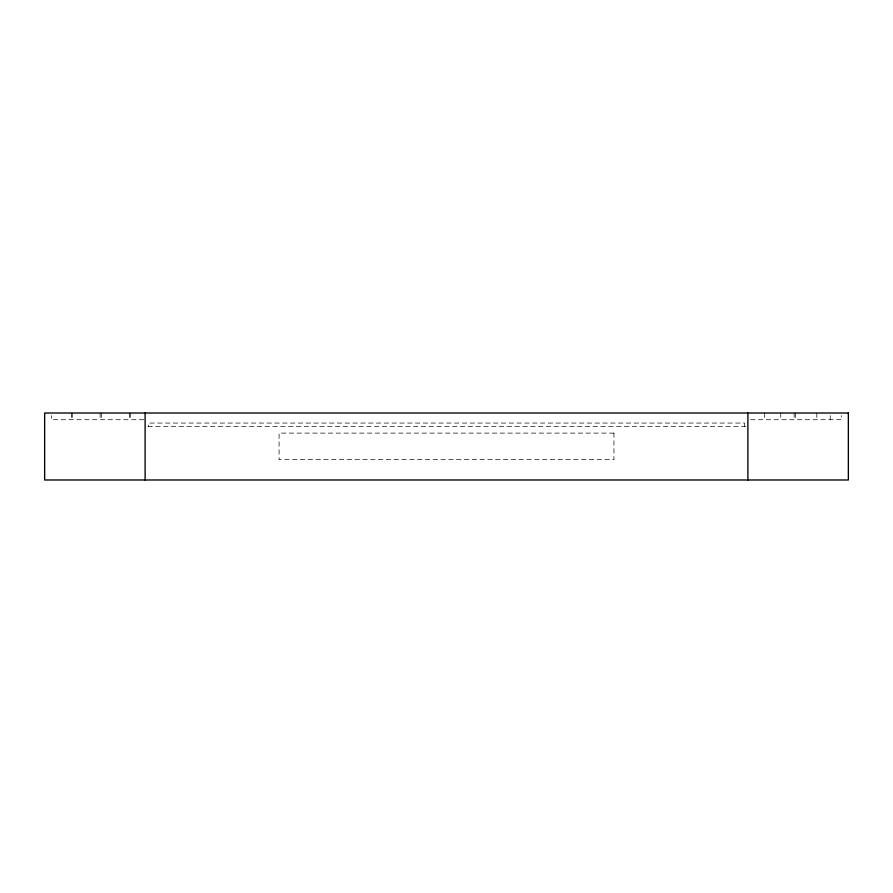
<?xml version="1.0" encoding="UTF-8"?>
<svg xmlns="http://www.w3.org/2000/svg" width="893" height="893" viewBox="0 0 893 893"><rect width="100%" height="100%" fill="white"/><g stroke="black" fill="none" stroke-linecap="round" stroke-linejoin="round"><path stroke-width="0.67" stroke-dasharray="4.46 3.35" d="M143.762 419.71L51.347 419.71L51.347 415.691M750.589 419.71L841.652 419.71L841.652 415.691M147.903 426.407L746.492 426.407M830.244 415.691L830.244 419.71M816.816 413.012L816.816 419.71M795.384 413.012L795.384 419.71M794.178 413.012L794.178 419.71M780.75 413.012L780.75 419.71M764.687 413.012L764.687 419.71M744.539 426.407L744.539 423.059L148.461 423.059L148.461 426.407M130.266 413.012L130.266 419.71M129.496 413.012L129.496 419.71M101.657 413.012L101.657 419.71M100.116 413.012L100.116 419.71M72.277 413.012L72.277 419.71M71.507 413.012L71.507 419.71M613.938 433.105L279.062 433.105L279.062 459.661L613.938 459.661L613.938 433.105"/><path stroke-width="1.34" d="M747.887 413.012L747.887 479.988M145.112 413.012L145.112 479.988M848.35 413.012L44.65 413.012L44.65 479.988L848.35 479.988L848.35 413.012"/></g></svg>
